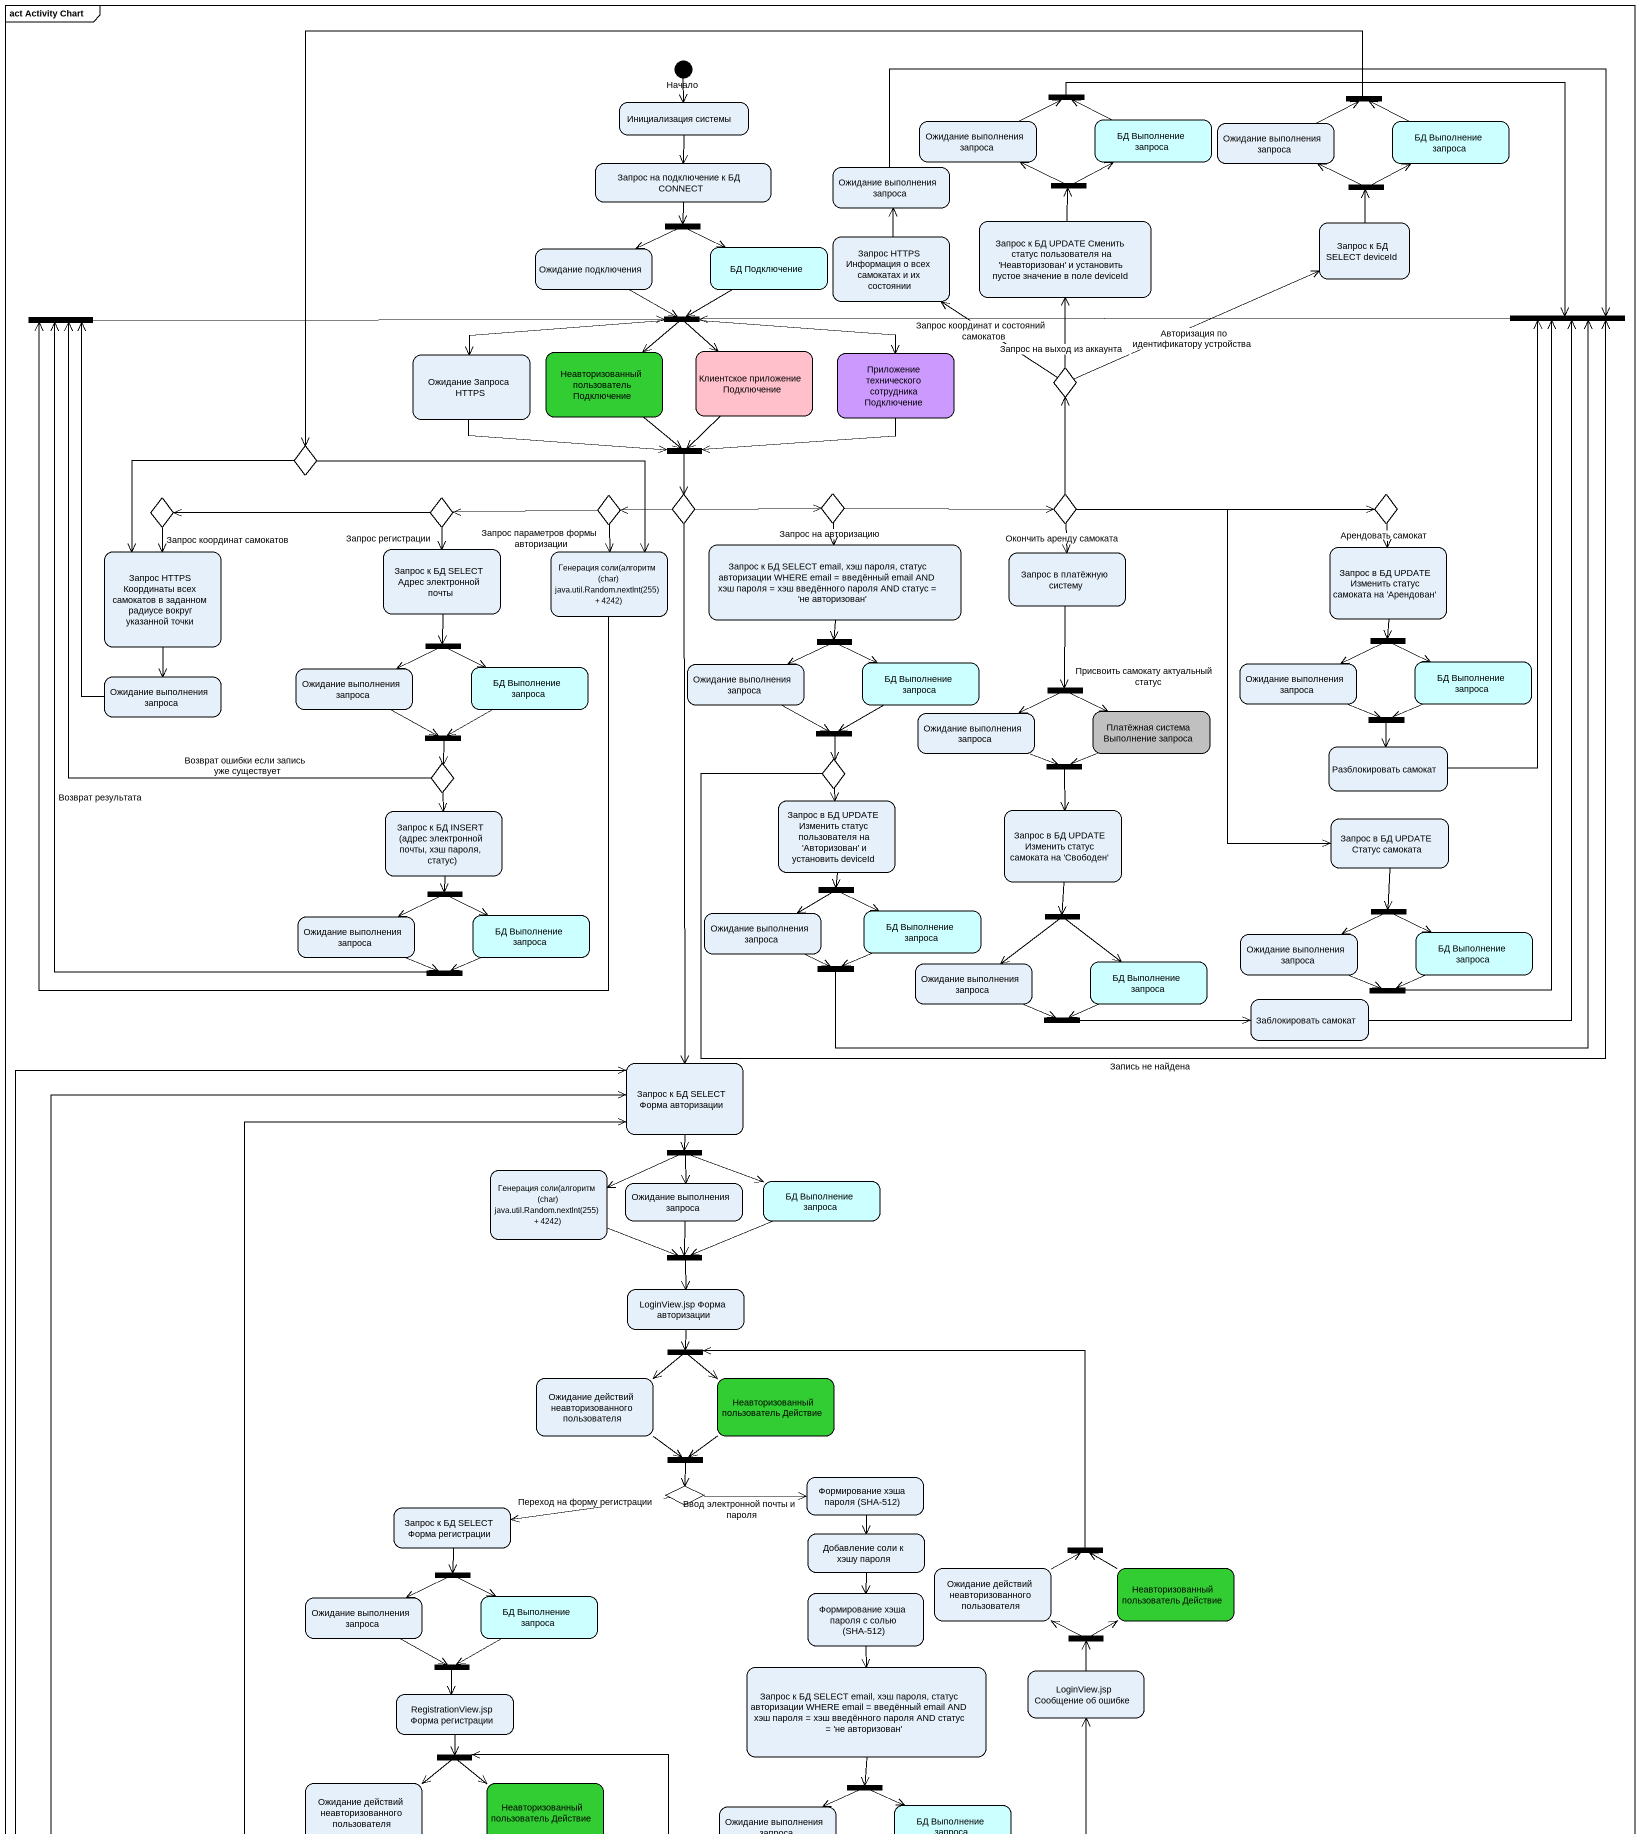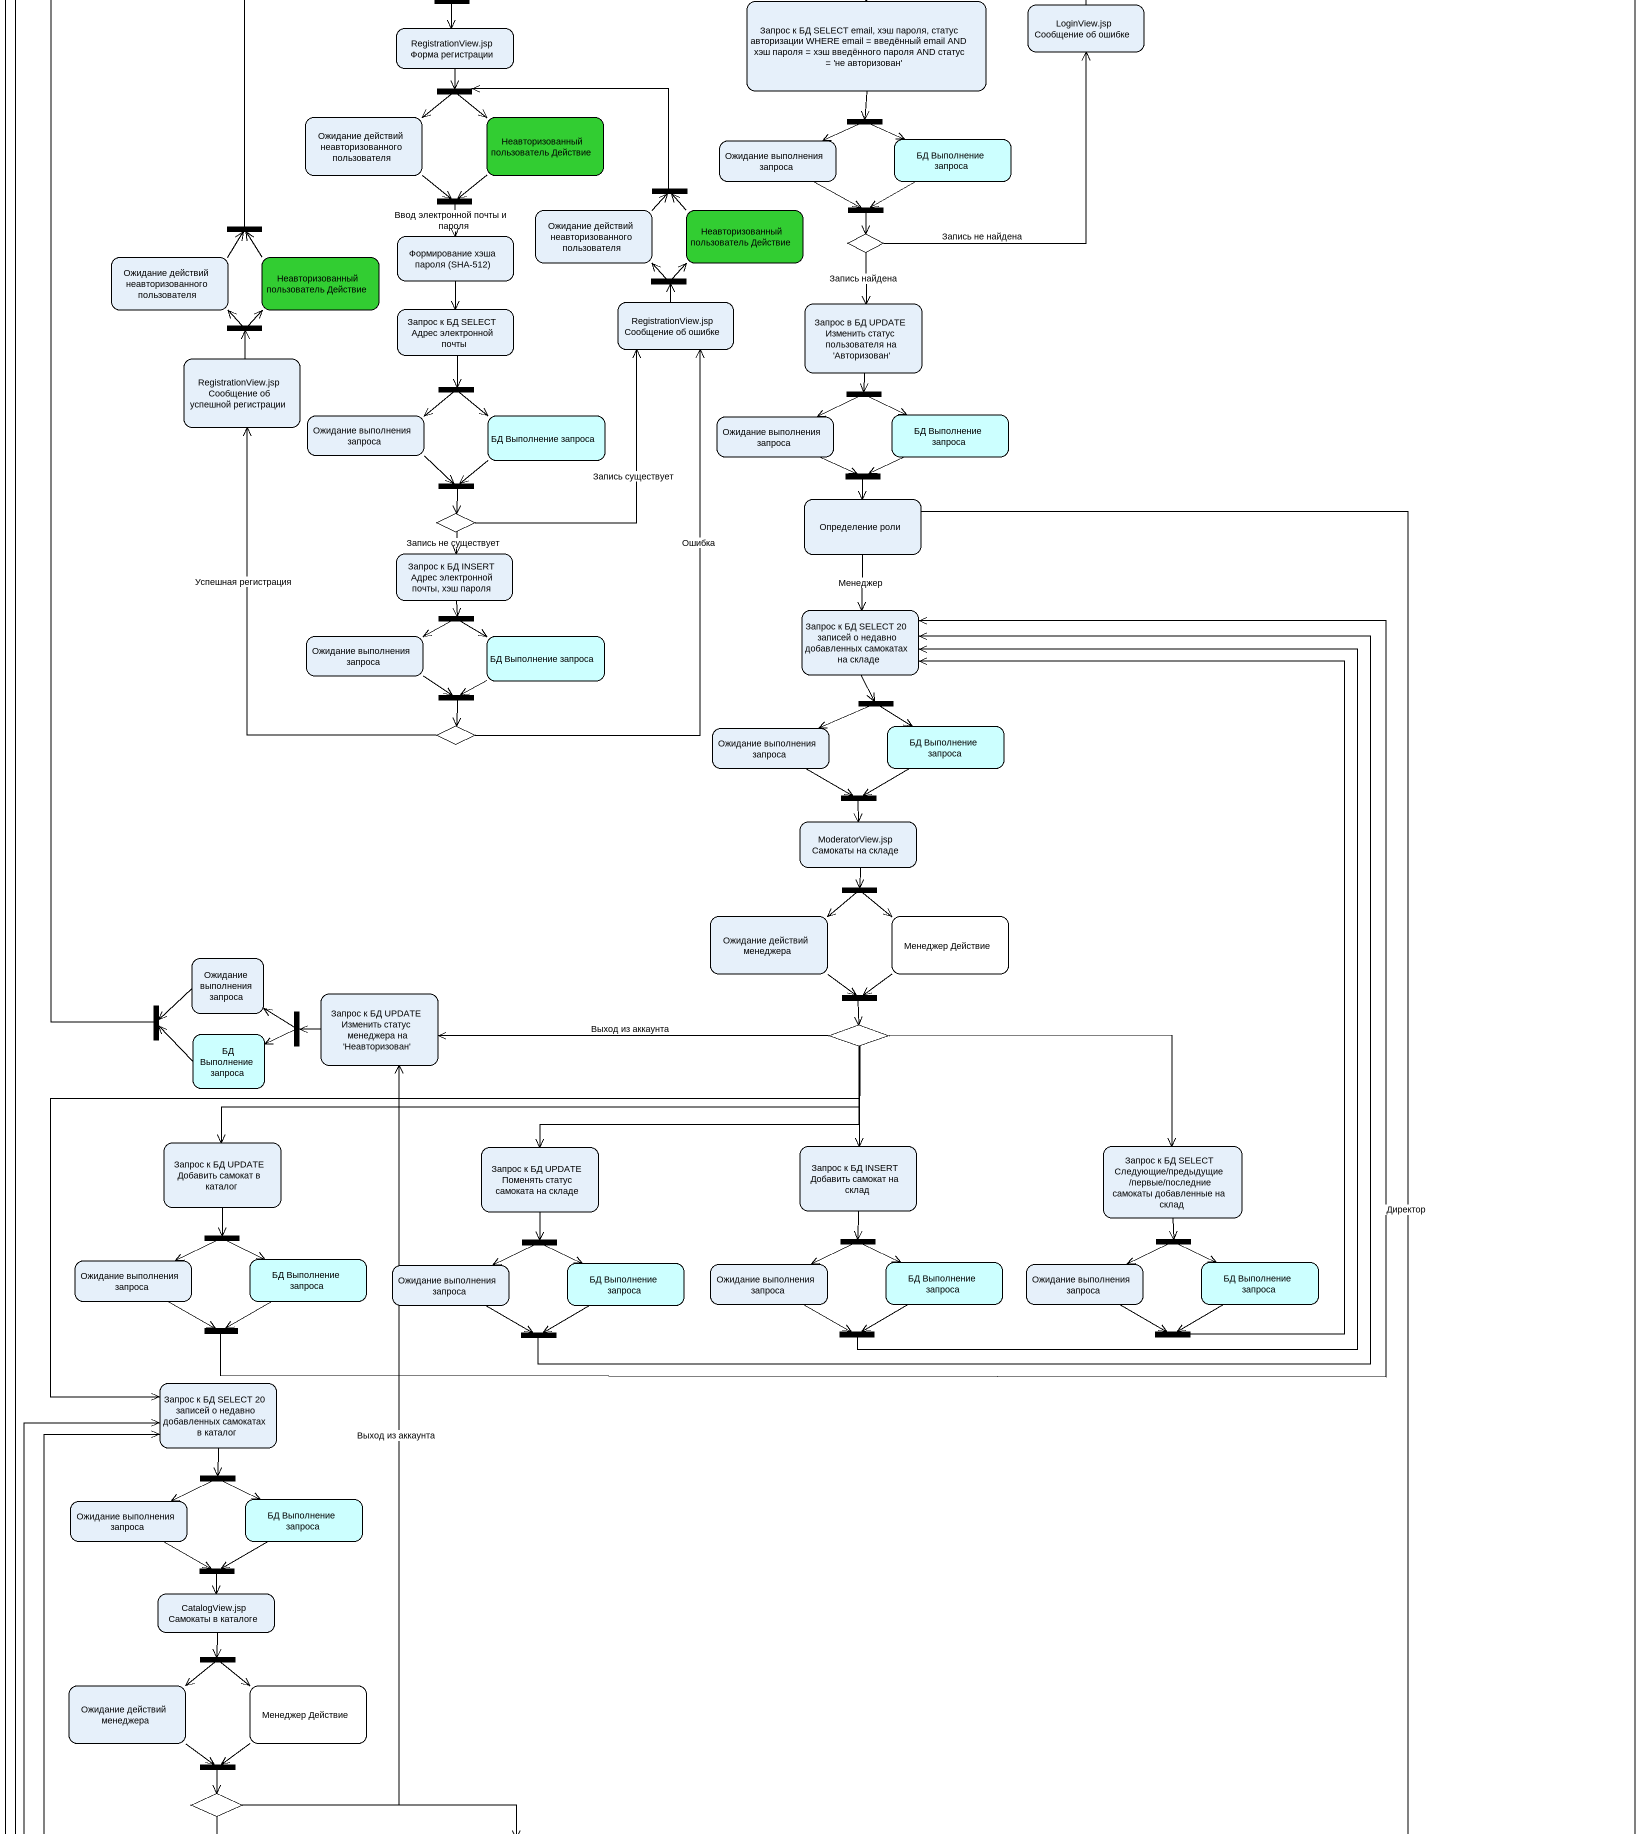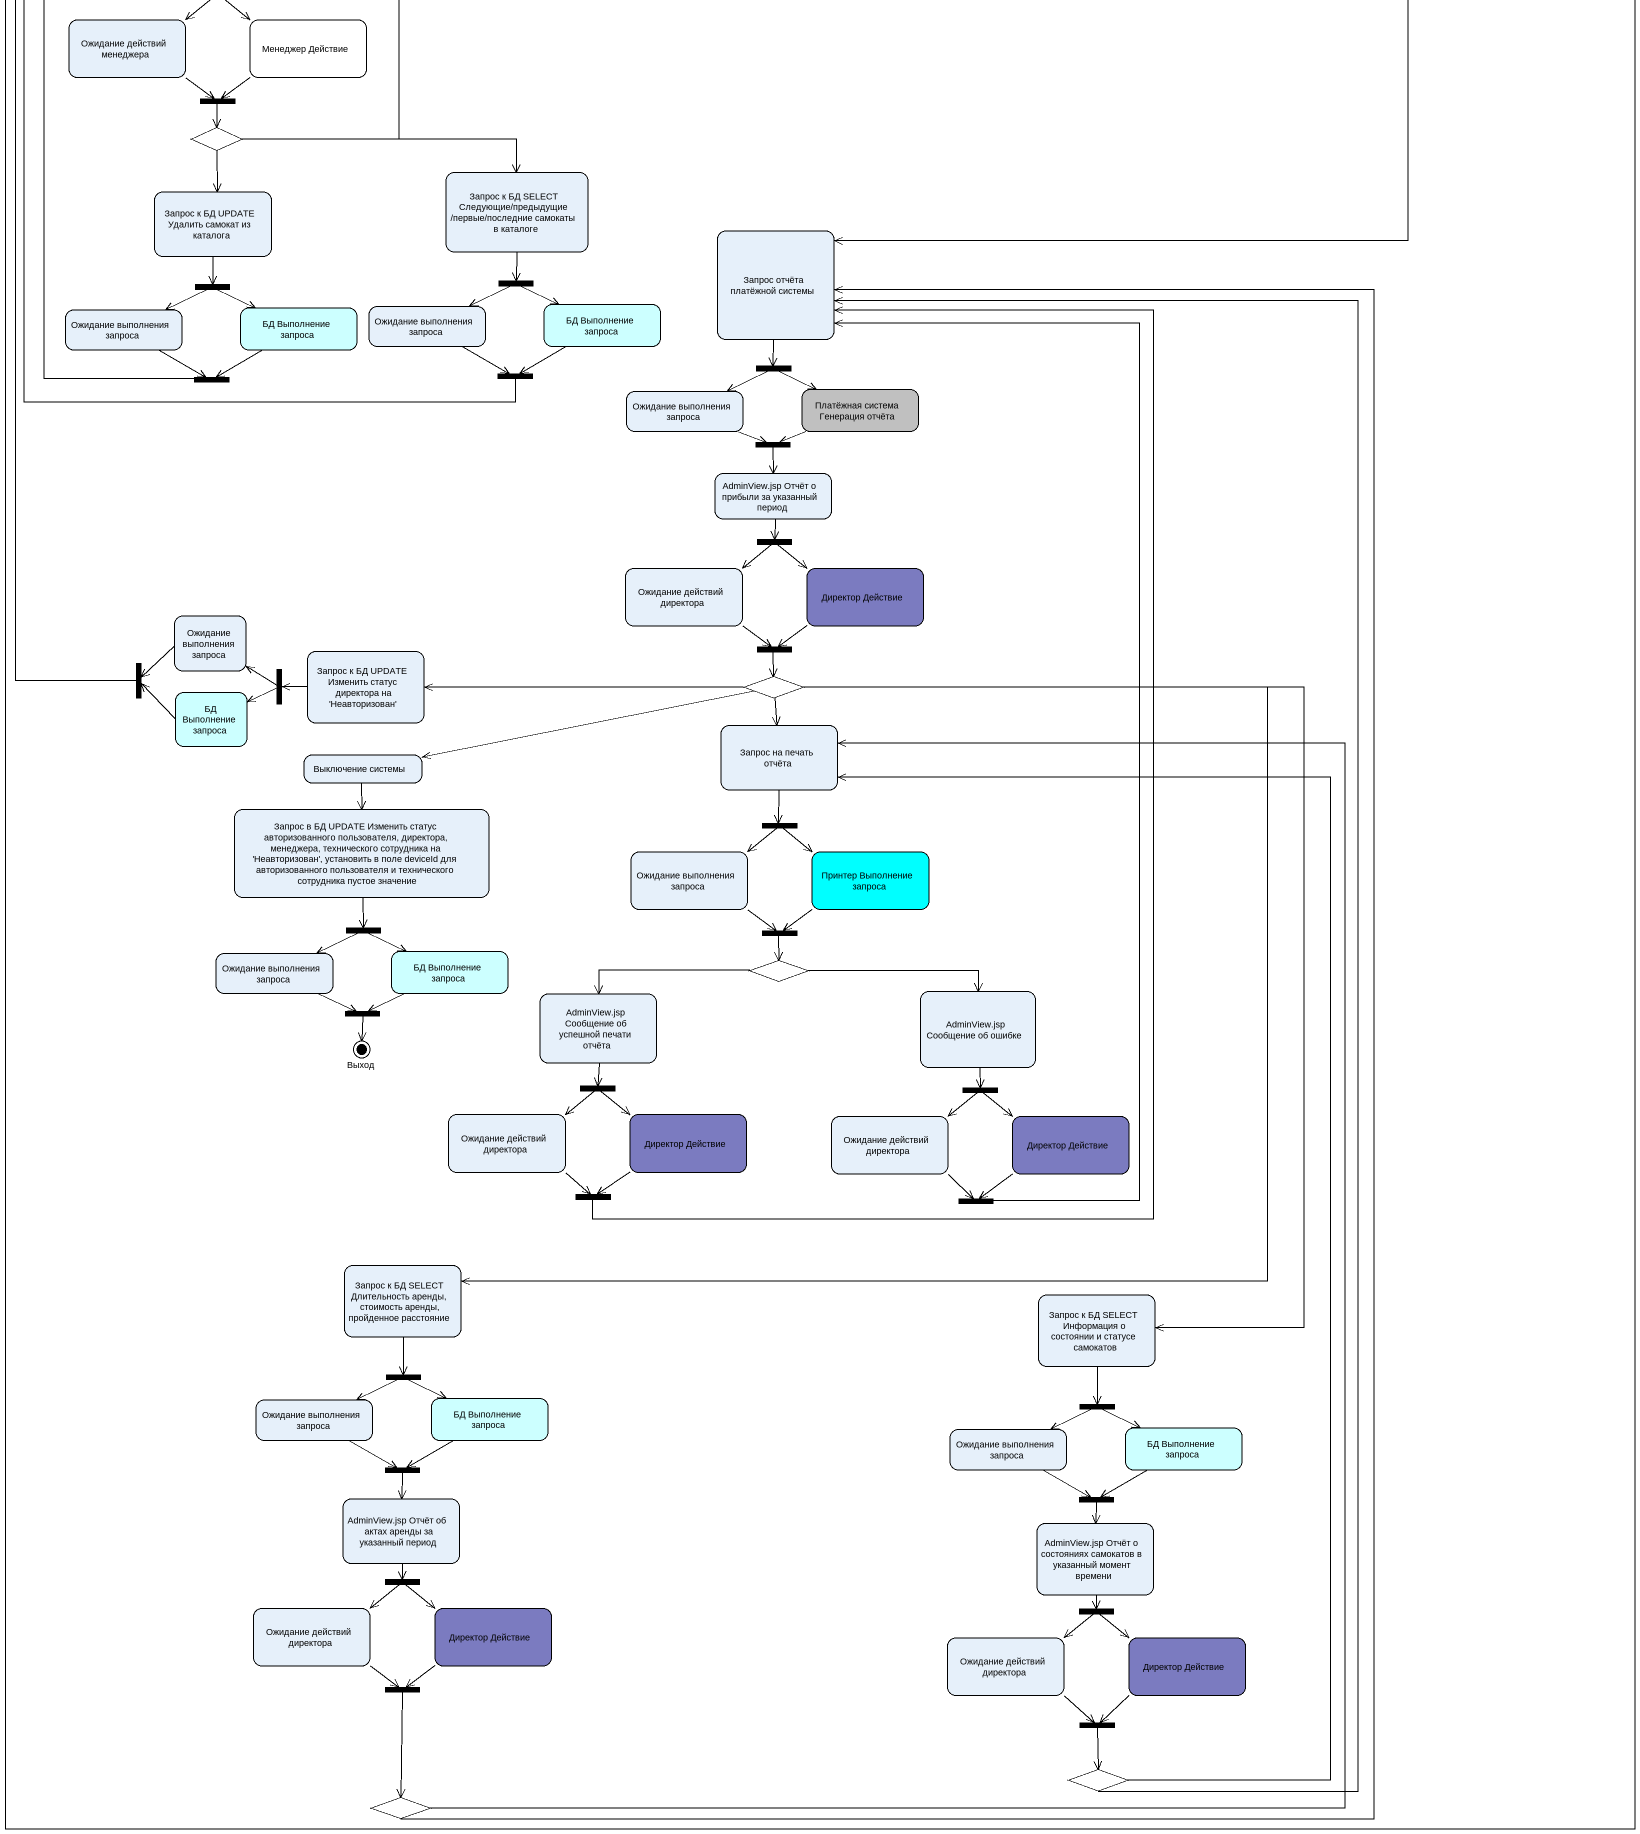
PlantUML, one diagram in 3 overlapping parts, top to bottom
@startuml
mainframe act Activity Chart
hide empty description
state Начало <<start>>
state "Инициализация системы" as Инициализация_системы
state fork1 <<join>>
state fork2 <<join>>
state "Ожидание выполнения запроса" as Ожидание_выполнения_запроса
state "БД Выполнение запроса" as БД_Выполнение_запроса #CCFFFF
state "Ожидание выполнения запроса" as Ожидание_выполнения_запроса_2
state "БД Выполнение запроса" as БД_Выполнение_запроса_2 #CCFFFF
state "Запрос на подключение к БД CONNECT" as Запрос_на_подключение_к_БД
state "Ожидание выполнения запроса" as Ожидание_выполнения_запроса_3
state fork3 <<fork>>
state fork4 <<fork>>
state fork5 <<fork>>
state "Запрос к БД UPDATE Сменить статус пользователя на 'Неавторизован' и установить пустое значение в поле deviceId" as Запрос_к_БД_UPDATE_Сменить
state "Запрос к БД SELECT deviceId" as Запрос_к_БД_SELECT_deviceId
state "Ожидание подключения" as Ожидание_подключения
state "БД Подключение" as БД_Подключение #CCFFFF
state "Запрос HTTPS Информация о всех самокатах и их состоянии" as Запрос_HTTPS_Информация_о
state fork6 <<join>>
state fork7 <<fork>>
state fork8 <<join>>
state "Ожидание Запроса HTTPS" as Ожидание_Запроса_HTTPS
state "Неавторизованный пользователь Подключение" as Неавторизованный #32CD32
state "Клиентское приложение Подключение" as Клиентское_приложение #FFC0CB
state "Приложение технического сотрудника Подключение" as Приложение_технического #CC99FF
state choice1 <<choice>>
state choice2 <<choice>>
state fork9 <<join>>
state choice3 <<choice>>
state choice4 <<choice>>
state choice5 <<choice>>
state choice6 <<choice>>
state choice7 <<choice>>
state choice8 <<choice>>
state choice9 <<choice>>
state "Запрос HTTPS Координаты всех самокатов в заданном радиусе вокруг указанной точки" as Запрос_HTTPS_Координаты
state "Запрос к БД SELECT Адрес электронной почты" as Запрос_к_БД_SELECT_Адрес
state "Генерация соли(алгоритм (char) java.util.Random.nextInt(255) + 4242)" as Генерация_соли_алгоритм
state "Запрос к БД SELECT email, хэш пароля, статус авторизации WHERE email = введённый email AND хэш пароля = хэш введённого пароля AND статус = 'не авторизован'" as Запрос_к_БД_SELECT_email
state "Запрос в платёжную систему" as Запрос_в_платёжную_систему
state "Запрос в БД UPDATE Изменить статус самоката на 'Арендован'" as Запрос_в_БД_UPDATE_Изменить
state fork10 <<fork>>
state fork11 <<fork>>
state fork12 <<fork>>
state "Ожидание выполнения запроса" as Ожидание_выполнения_запроса_4
state "Ожидание выполнения запроса" as Ожидание_выполнения_запроса_5
state "БД Выполнение запроса" as БД_Выполнение_запроса_3 #CCFFFF
state "Ожидание выполнения запроса" as Ожидание_выполнения_запроса_6
state "БД Выполнение запроса" as БД_Выполнение_запроса_4 #CCFFFF
state fork13 <<fork>>
state "Ожидание выполнения запроса" as Ожидание_выполнения_запроса_7
state "БД Выполнение запроса" as БД_Выполнение_запроса_5 #CCFFFF
state fork14 <<join>>
state "Ожидание выполнения запроса" as Ожидание_выполнения_запроса_8
state "Платёжная система Выполнение запроса" as Платёжная_система #C0C0C0
state fork15 <<join>>
state fork16 <<join>>
state choice10 <<choice>>
state choice11 <<choice>>
state fork17 <<join>>
state "Разблокировать самокат" as Разблокировать_самокат
state "Запрос к БД INSERT (адрес электронной почты, хэш пароля, статус)" as Запрос_к_БД_INSERT_адрес
state "Запрос в БД UPDATE Изменить статус пользователя на 'Авторизован' и установить deviceId" as Запрос_в_БД_UPDATE_Изменить_2
state "Запрос в БД UPDATE Изменить статус самоката на 'Свободен'" as Запрос_в_БД_UPDATE_Изменить_3
state "Запрос в БД UPDATE Статус самоката" as Запрос_в_БД_UPDATE_Статус
state fork18 <<fork>>
state "Ожидание выполнения запроса" as Ожидание_выполнения_запроса_9
state fork19 <<fork>>
state "БД Выполнение запроса" as БД_Выполнение_запроса_6 #CCFFFF
state "Ожидание выполнения запроса" as Ожидание_выполнения_запроса_10
state "БД Выполнение запроса" as БД_Выполнение_запроса_7 #CCFFFF
state fork20 <<fork>>
state fork21 <<fork>>
state fork22 <<join>>
state "Ожидание выполнения запроса" as Ожидание_выполнения_запроса_11
state "БД Выполнение запроса" as БД_Выполнение_запроса_8 #CCFFFF
state "Ожидание выполнения запроса" as Ожидание_выполнения_запроса_12
state "БД Выполнение запроса" as БД_Выполнение_запроса_9 #CCFFFF
state fork23 <<join>>
state "Заблокировать самокат" as Заблокировать_самокат
state fork24 <<join>>
state fork25 <<join>>
state "Запрос к БД SELECT Форма авторизации" as Запрос_к_БД_SELECT_Форма
state fork26 <<fork>>
state "Генерация соли(алгоритм (char) java.util.Random.nextInt(255) + 4242)" as Генерация_соли_алгоритм_2
state "Ожидание выполнения запроса" as Ожидание_выполнения_запроса_13
state "БД Выполнение запроса" as БД_Выполнение_запроса_10 #CCFFFF
state fork27 <<join>>
state "LoginView.jsp Форма авторизации" as LoginView_jsp_Форма
state fork28 <<fork>>
state "Ожидание действий неавторизованного пользователя" as Ожидание_действий
state "Неавторизованный пользователь Действие" as Неавторизованный_2 #32CD32
state fork29 <<join>>
state "Запрос к БД SELECT Форма регистрации" as Запрос_к_БД_SELECT_Форма_2
state choice12 <<choice>>
state "Формирование хэша пароля (SHA-512)" as Формирование_хэша_пароля
state "Добавление соли к хэшу пароля" as Добавление_соли_к_хэшу
state fork30 <<join>>
state fork31 <<fork>>
state "Ожидание действий неавторизованного пользователя" as Ожидание_действий_2
state "Неавторизованный пользователь Действие" as Неавторизованный_3 #32CD32
state "Ожидание выполнения запроса" as Ожидание_выполнения_запроса_14
state "БД Выполнение запроса" as БД_Выполнение_запроса_11 #CCFFFF
state "Формирование хэша пароля с солью (SHA-512)" as Формирование_хэша_пароля_с
state fork32 <<join>>
state "Запрос к БД SELECT email, хэш пароля, статус авторизации WHERE email = введённый email AND хэш пароля = хэш введённого пароля AND статус = 'не авторизован'" as Запрос_к_БД_SELECT_email_2
state "LoginView.jsp Сообщение об ошибке" as LoginView_jsp_Сообщение_об
state fork33 <<fork>>
state "RegistrationView.jsp Форма регистрации" as RegistrationView_jsp_Форма
state "Ожидание действий неавторизованного пользователя" as Ожидание_действий_3
state fork34 <<fork>>
state "Неавторизованный пользователь Действие" as Неавторизованный_4 #32CD32
state fork35 <<fork>>
state "Ожидание выполнения запроса" as Ожидание_выполнения_запроса_15
state "БД Выполнение запроса" as БД_Выполнение_запроса_12 #CCFFFF
state fork36 <<join>>
state fork37 <<join>>
state fork38 <<join>>
state "Формирование хэша пароля (SHA-512)" as Формирование_хэша_пароля_2
state "Ожидание действий неавторизованного пользователя" as Ожидание_действий_4
state "Неавторизованный пользователь Действие" as Неавторизованный_5 #32CD32
state choice13 <<choice>>
state fork39 <<join>>
state "Ожидание действий неавторизованного пользователя" as Ожидание_действий_5
state "Неавторизованный пользователь Действие" as Неавторизованный_6 #32CD32
state "Запрос к БД SELECT Адрес электронной почты" as Запрос_к_БД_SELECT_Адрес_2
state "RegistrationView.jsp Сообщение об ошибке" as RegistrationView_jsp
state fork40 <<fork>>
state "Запрос в БД UPDATE Изменить статус пользователя на 'Авторизован'" as Запрос_в_БД_UPDATE_Изменить_4
state fork41 <<fork>>
state "RegistrationView.jsp Сообщение об успешной регистрации" as RegistrationView_jsp_2
state fork42 <<fork>>
state fork43 <<fork>>
state "Ожидание выполнения запроса" as Ожидание_выполнения_запроса_16
state "БД Выполнение запроса" as БД_Выполнение_запроса_13 #CCFFFF
state "Ожидание выполнения запроса" as Ожидание_выполнения_запроса_17
state "БД Выполнение запроса" as БД_Выполнение_запроса_14 #CCFFFF
state fork44 <<join>>
state "Определение роли" as Определение_роли
state fork45 <<join>>
state choice14 <<choice>>
state "Запрос к БД INSERT Адрес электронной почты, хэш пароля" as Запрос_к_БД_INSERT_Адрес
state fork46 <<fork>>
state "Запрос к БД SELECT 20 записей о недавно добавленных самокатах на складе" as Запрос_к_БД_SELECT_20
state "Ожидание выполнения запроса" as Ожидание_выполнения_запроса_18
state "БД Выполнение запроса" as БД_Выполнение_запроса_15 #CCFFFF
state fork47 <<join>>
state fork48 <<fork>>
state choice15 <<choice>>
state "Ожидание выполнения запроса" as Ожидание_выполнения_запроса_19
state "БД Выполнение запроса" as БД_Выполнение_запроса_16 #CCFFFF
state "ModeratorView.jsp Самокаты на складе" as ModeratorView_jsp_Самокаты
state fork49 <<join>>
state fork50 <<fork>>
state "Ожидание действий менеджера" as Ожидание_действий_менеджера
state "Менеджер Действие" as Менеджер_Действие #FFFFFF
state "Ожидание выполнения запроса" as Ожидание_выполнения_запроса_20
state fork51 <<join>>
state fork52 <<fork>>
state "Запрос к БД UPDATE Изменить статус менеджера на 'Неавторизован'" as Запрос_к_БД_UPDATE_Изменить
state fork53 <<join>>
state "БД Выполнение запроса" as БД_Выполнение_запроса_17 #CCFFFF
state choice16 <<choice>>
state "Запрос к БД UPDATE Добавить самокат в каталог" as Запрос_к_БД_UPDATE_Добавить
state "Запрос к БД UPDATE Поменять статус самоката на складе" as Запрос_к_БД_UPDATE_Поменять
state "Запрос к БД INSERT Добавить самокат на склад" as Запрос_к_БД_INSERT_Добавить
state "Запрос к БД SELECT Следующие/предыдущие /первые/последние самокаты добавленные на склад" as Запрос_к_БД_SELECT
state fork54 <<fork>>
state fork55 <<fork>>
state fork56 <<fork>>
state fork57 <<fork>>
state "Ожидание выполнения запроса" as Ожидание_выполнения_запроса_21
state "БД Выполнение запроса" as БД_Выполнение_запроса_18 #CCFFFF
state "Ожидание выполнения запроса" as Ожидание_выполнения_запроса_22
state "БД Выполнение запроса" as БД_Выполнение_запроса_19 #CCFFFF
state "Ожидание выполнения запроса" as Ожидание_выполнения_запроса_23
state "БД Выполнение запроса" as БД_Выполнение_запроса_20 #CCFFFF
state "Ожидание выполнения запроса" as Ожидание_выполнения_запроса_24
state "БД Выполнение запроса" as БД_Выполнение_запроса_21 #CCFFFF
state fork58 <<join>>
state fork59 <<join>>
state fork60 <<join>>
state fork61 <<join>>
state "Запрос к БД SELECT 20 записей о недавно добавленных самокатах в каталог" as Запрос_к_БД_SELECT_20_2
state fork62 <<fork>>
state "Ожидание выполнения запроса" as Ожидание_выполнения_запроса_25
state "БД Выполнение запроса" as БД_Выполнение_запроса_22 #CCFFFF
state "CatalogView.jsp Самокаты в каталоге" as CatalogView_jsp_Самокаты_в
state fork63 <<join>>
state fork64 <<fork>>
state "Ожидание действий менеджера" as Ожидание_действий_менеджера_2
state "Менеджер Действие" as Менеджер_Действие_2 #FFFFFF
state choice17 <<choice>>
state fork65 <<join>>
state "Запрос к БД SELECT Следующие/предыдущие /первые/последние самокаты в каталоге" as Запрос_к_БД_SELECT_2
state "Запрос к БД UPDATE Удалить самокат из каталога" as Запрос_к_БД_UPDATE_Удалить
state "Запрос отчёта платёжной системы" as Запрос_отчёта_платёжной
state fork66 <<fork>>
state fork67 <<fork>>
state "Ожидание выполнения запроса" as Ожидание_выполнения_запроса_26
state "БД Выполнение запроса" as БД_Выполнение_запроса_23 #CCFFFF
state "Ожидание выполнения запроса" as Ожидание_выполнения_запроса_27
state "БД Выполнение запроса" as БД_Выполнение_запроса_24 #CCFFFF
state fork68 <<fork>>
state fork69 <<join>>
state fork70 <<join>>
state "Ожидание выполнения запроса" as Ожидание_выполнения_запроса_28
state "Платёжная система Генерация отчёта" as Платёжная_система_Генерация #C0C0C0
state fork71 <<join>>
state "AdminView.jsp Отчёт о прибыли за указанный период" as AdminView_jsp_Отчёт_о
state fork72 <<fork>>
state "Ожидание действий директора" as Ожидание_действий_директора
state "Директор Действие" as Директор_Действие #7B7BC0
state "Ожидание выполнения запроса" as Ожидание_выполнения_запроса_29
state fork73 <<join>>
state fork74 <<fork>>
state "Запрос к БД UPDATE Изменить статус директора на 'Неавторизован'" as Запрос_к_БД_UPDATE_Изменить_2
state choice18 <<choice>>
state fork75 <<join>>
state "БД Выполнение запроса" as БД_Выполнение_запроса_25 #CCFFFF
state "Выключение системы" as Выключение_системы
state "Запрос на печать отчёта" as Запрос_на_печать_отчёта
state "Запрос в БД UPDATE Изменить статус авторизованного пользователя, директора, менеджера, технического сотрудника на 'Неавторизован', установить в поле deviceId для авторизованного пользователя и технического сотрудника пустое значение" as Запрос_в_БД_UPDATE_Изменить_5
state fork76 <<fork>>
state "Ожидание выполнения запроса" as Ожидание_выполнения_запроса_30
state "Принтер Выполнение запроса" as Принтер_Выполнение_запроса #00FFFF
state "Ожидание выполнения запроса" as Ожидание_выполнения_запроса_31
state fork77 <<fork>>
state "БД Выполнение запроса" as БД_Выполнение_запроса_26 #CCFFFF
state fork78 <<join>>
state choice19 <<choice>>
state "AdminView.jsp Сообщение об ошибке" as AdminView_jsp_Сообщение_об
state fork79 <<join>>
state "AdminView.jsp Сообщение об успешной печати отчёта" as AdminView_jsp_Сообщение_об_2
state Выход <<end>>
state fork80 <<fork>>
state fork81 <<fork>>
state "Ожидание действий директора" as Ожидание_действий_директора_2
state "Директор Действие" as Директор_Действие_2 #7B7BC0
state "Ожидание действий директора" as Ожидание_действий_директора_3
state "Директор Действие" as Директор_Действие_3 #7B7BC0
state fork82 <<join>>
state fork83 <<join>>
state "Запрос к БД SELECT Длительность аренды, стоимость аренды, пройденное расстояние" as Запрос_к_БД_SELECT_3
state "Запрос к БД SELECT Информация о состоянии и статусе самокатов" as Запрос_к_БД_SELECT_4
state fork84 <<fork>>
state "Ожидание выполнения запроса" as Ожидание_выполнения_запроса_32
state "БД Выполнение запроса" as БД_Выполнение_запроса_27 #CCFFFF
state fork85 <<fork>>
state "Ожидание выполнения запроса" as Ожидание_выполнения_запроса_33
state "БД Выполнение запроса" as БД_Выполнение_запроса_28 #CCFFFF
state "AdminView.jsp Отчёт об актах аренды за указанный период" as AdminView_jsp_Отчёт_об
state fork86 <<join>>
state fork87 <<join>>
state "AdminView.jsp Отчёт о состояниях самокатов в указанный момент времени" as AdminView_jsp_Отчёт_о_2
state "Ожидание действий директора" as Ожидание_действий_директора_4
state fork88 <<fork>>
state "Директор Действие" as Директор_Действие_4 #7B7BC0
state fork89 <<fork>>
state "Ожидание действий директора" as Ожидание_действий_директора_5
state "Директор Действие" as Директор_Действие_5 #7B7BC0
state fork90 <<join>>
state fork91 <<join>>
state choice20 <<choice>>
state choice21 <<choice>>
Начало --> Инициализация_системы
Инициализация_системы --> Запрос_на_подключение_к_БД
fork1 -right-> fork8
fork2 -left-> choice2
Ожидание_выполнения_запроса -right-> fork1
БД_Выполнение_запроса -left-> fork1
Ожидание_выполнения_запроса_2 -right-> fork2
БД_Выполнение_запроса_2 -left-> fork2
Запрос_на_подключение_к_БД --> fork5
Ожидание_выполнения_запроса_3 -right-> fork8
fork3 -left-> Ожидание_выполнения_запроса
fork3 -right-> БД_Выполнение_запроса
fork4 -left-> Ожидание_выполнения_запроса_2
fork4 -right-> БД_Выполнение_запроса_2
fork5 -left-> Ожидание_подключения
fork5 -right-> БД_Подключение
Запрос_к_БД_UPDATE_Сменить -up-> fork3
Запрос_к_БД_SELECT_deviceId -up-> fork4
Ожидание_подключения -right-> fork7
БД_Подключение -left-> fork7
Запрос_HTTPS_Информация_о -up-> Ожидание_выполнения_запроса_3
fork6 -right-> fork7
fork7 -left-> Ожидание_Запроса_HTTPS
fork7 --> Неавторизованный
fork7 --> Клиентское_приложение
fork7 -right-> Приложение_технического
fork8 -left-> fork7
Ожидание_Запроса_HTTPS -right-> fork9
Неавторизованный --> fork9
Клиентское_приложение --> fork9
Приложение_технического -left-> fork9
choice1 -up-> Запрос_к_БД_UPDATE_Сменить : Запрос на выход из аккаунта
choice1 -right-> Запрос_к_БД_SELECT_deviceId : Авторизация по идентификатору устройства
choice1 -up-> Запрос_HTTPS_Информация_о : Запрос координат и состояний самокатов
choice2 --> Запрос_HTTPS_Координаты
choice2 -right-> Генерация_соли_алгоритм
fork9 --> choice6
choice3 --> Запрос_HTTPS_Координаты : Запрос координат самокатов
choice4 -left-> choice3
choice4 --> Запрос_к_БД_SELECT_Адрес : Запрос регистрации
choice5 -left-> choice4
choice5 --> Генерация_соли_алгоритм : Запрос параметров формы авторизации
choice6 -left-> choice5
choice6 -right-> choice7
choice6 --> Запрос_к_БД_SELECT_Форма
choice7 -right-> choice8
choice7 --> Запрос_к_БД_SELECT_email : Запрос на авторизацию
choice8 -up-> choice1
choice8 -right-> choice9
choice8 --> Запрос_в_платёжную_систему : Окончить аренду самоката
choice8 --> Запрос_в_БД_UPDATE_Статус : Присвоить самокату актуальный статус
choice9 --> Запрос_в_БД_UPDATE_Изменить : Арендовать самокат
Запрос_HTTPS_Координаты --> Ожидание_выполнения_запроса_4
Запрос_к_БД_SELECT_Адрес --> fork10
Генерация_соли_алгоритм -left-> fork6
Запрос_к_БД_SELECT_email --> fork11
Запрос_в_платёжную_систему --> fork13
Запрос_в_БД_UPDATE_Изменить --> fork12
fork10 -left-> Ожидание_выполнения_запроса_5
fork10 -right-> БД_Выполнение_запроса_3
fork11 -left-> Ожидание_выполнения_запроса_6
fork11 -right-> БД_Выполнение_запроса_4
fork12 -left-> Ожидание_выполнения_запроса_7
fork12 -right-> БД_Выполнение_запроса_5
Ожидание_выполнения_запроса_4 -up-> fork6
Ожидание_выполнения_запроса_5 -right-> fork16
БД_Выполнение_запроса_3 -left-> fork16
Ожидание_выполнения_запроса_6 -right-> fork14
БД_Выполнение_запроса_4 -left-> fork14
fork13 -left-> Ожидание_выполнения_запроса_8
fork13 -right-> Платёжная_система
Ожидание_выполнения_запроса_7 -right-> fork15
БД_Выполнение_запроса_5 -left-> fork15
fork14 --> choice11
Ожидание_выполнения_запроса_8 -right-> fork17
Платёжная_система -left-> fork17
fork15 --> Разблокировать_самокат
fork16 --> choice10
choice10 -up-> fork6 : Возврат ошибки если запись уже существует
choice10 --> Запрос_к_БД_INSERT_адрес
choice11 -up-> fork8 : Запись не найдена
choice11 --> Запрос_в_БД_UPDATE_Изменить_2
fork17 --> Запрос_в_БД_UPDATE_Изменить_3
Разблокировать_самокат -up-> fork8
Запрос_к_БД_INSERT_адрес --> fork19
Запрос_в_БД_UPDATE_Изменить_2 --> fork18
Запрос_в_БД_UPDATE_Изменить_3 --> fork20
Запрос_в_БД_UPDATE_Статус --> fork21
fork18 -left-> Ожидание_выполнения_запроса_10
fork18 -right-> БД_Выполнение_запроса_7
Ожидание_выполнения_запроса_9 -right-> fork23
fork19 -left-> Ожидание_выполнения_запроса_9
fork19 -right-> БД_Выполнение_запроса_6
БД_Выполнение_запроса_6 -left-> fork23
Ожидание_выполнения_запроса_10 -right-> fork22
БД_Выполнение_запроса_7 -left-> fork22
fork20 --> Ожидание_выполнения_запроса_11
fork20 --> БД_Выполнение_запроса_8
fork21 -left-> Ожидание_выполнения_запроса_12
fork21 -right-> БД_Выполнение_запроса_9
fork22 -up-> fork8
Ожидание_выполнения_запроса_11 -right-> fork25
БД_Выполнение_запроса_8 -left-> fork25
Ожидание_выполнения_запроса_12 -right-> fork24
БД_Выполнение_запроса_9 -left-> fork24
fork23 -up-> fork6 : Возврат результата
Заблокировать_самокат -up-> fork8
fork24 -up-> fork8
fork25 -right-> Заблокировать_самокат
Запрос_к_БД_SELECT_Форма --> fork26
fork26 -left-> Генерация_соли_алгоритм_2
fork26 --> Ожидание_выполнения_запроса_13
fork26 -right-> БД_Выполнение_запроса_10
Генерация_соли_алгоритм_2 -right-> fork27
Ожидание_выполнения_запроса_13 --> fork27
БД_Выполнение_запроса_10 -left-> fork27
fork27 --> LoginView_jsp_Форма
LoginView_jsp_Форма --> fork28
fork28 --> Ожидание_действий
fork28 --> Неавторизованный_2
Ожидание_действий -right-> fork29
Неавторизованный_2 -left-> fork29
fork29 --> choice12
Запрос_к_БД_SELECT_Форма_2 --> fork31
choice12 -left-> Запрос_к_БД_SELECT_Форма_2 : Переход на форму регистрации
choice12 -right-> Формирование_хэша_пароля : Ввод электронной почты и пароля
Формирование_хэша_пароля --> Добавление_соли_к_хэшу
Добавление_соли_к_хэшу --> Формирование_хэша_пароля_с
fork30 -left-> fork28
fork31 -left-> Ожидание_выполнения_запроса_14
fork31 -right-> БД_Выполнение_запроса_11
Ожидание_действий_2 -right-> fork30
Неавторизованный_3 -left-> fork30
Ожидание_выполнения_запроса_14 -right-> fork32
БД_Выполнение_запроса_11 -left-> fork32
Формирование_хэша_пароля_с --> Запрос_к_БД_SELECT_email_2
fork32 --> RegistrationView_jsp_Форма
Запрос_к_БД_SELECT_email_2 --> fork35
LoginView_jsp_Сообщение_об -up-> fork33
fork33 -left-> Ожидание_действий_2
fork33 -right-> Неавторизованный_3
RegistrationView_jsp_Форма --> fork34
Ожидание_действий_3 --> fork36
fork34 --> Ожидание_действий_3
fork34 --> Неавторизованный_4
Неавторизованный_4 --> fork36
fork35 -left-> Ожидание_выполнения_запроса_15
fork35 -right-> БД_Выполнение_запроса_12
Ожидание_выполнения_запроса_15 -right-> fork39
БД_Выполнение_запроса_12 -left-> fork39
fork36 --> Формирование_хэша_пароля_2 : Ввод электронной почты и пароля
fork37 -left-> fork34
fork38 -up-> Запрос_к_БД_SELECT_Форма
Формирование_хэша_пароля_2 --> Запрос_к_БД_SELECT_Адрес_2
Ожидание_действий_4 -up-> fork37
Неавторизованный_5 -up-> fork37
choice13 -up-> LoginView_jsp_Сообщение_об : Запись не найдена
choice13 --> Запрос_в_БД_UPDATE_Изменить_4 : Запись найдена
fork39 --> choice13
Ожидание_действий_5 -up-> fork38
Неавторизованный_6 -up-> fork38
Запрос_к_БД_SELECT_Адрес_2 --> fork42
RegistrationView_jsp -up-> fork40
fork40 -left-> Ожидание_действий_4
fork40 -right-> Неавторизованный_5
Запрос_в_БД_UPDATE_Изменить_4 --> fork43
fork41 -left-> Ожидание_действий_5
fork41 -right-> Неавторизованный_6
RegistrationView_jsp_2 -up-> fork41
fork42 -left-> Ожидание_выполнения_запроса_16
fork42 -right-> БД_Выполнение_запроса_13
fork43 -left-> Ожидание_выполнения_запроса_17
fork43 -right-> БД_Выполнение_запроса_14
Ожидание_выполнения_запроса_16 -right-> fork44
БД_Выполнение_запроса_13 -left-> fork44
Ожидание_выполнения_запроса_17 -right-> fork45
БД_Выполнение_запроса_14 -left-> fork45
fork44 --> choice14
Определение_роли --> Запрос_к_БД_SELECT_20 : Менеджер
Определение_роли --> Запрос_отчёта_платёжной : Директор
fork45 --> Определение_роли
choice14 -up-> RegistrationView_jsp : Запись существует
choice14 --> Запрос_к_БД_INSERT_Адрес : Запись не существует
Запрос_к_БД_INSERT_Адрес --> fork46
fork46 -left-> Ожидание_выполнения_запроса_18
fork46 -right-> БД_Выполнение_запроса_15
Запрос_к_БД_SELECT_20 --> fork48
Ожидание_выполнения_запроса_18 -right-> fork47
БД_Выполнение_запроса_15 -left-> fork47
fork47 --> choice15
fork48 -left-> Ожидание_выполнения_запроса_19
fork48 --> БД_Выполнение_запроса_16
choice15 -up-> RegistrationView_jsp : Ошибка
choice15 -up-> RegistrationView_jsp_2 : Успешная регистрация
Ожидание_выполнения_запроса_19 -right-> fork49
БД_Выполнение_запроса_16 -left-> fork49
ModeratorView_jsp_Самокаты --> fork50
fork49 --> ModeratorView_jsp_Самокаты
fork50 --> Ожидание_действий_менеджера
fork50 --> Менеджер_Действие
Ожидание_действий_менеджера -right-> fork53
Менеджер_Действие -left-> fork53
Ожидание_выполнения_запроса_20 -left-> fork51
fork51 -up-> Запрос_к_БД_SELECT_Форма
fork52 -up-> Ожидание_выполнения_запроса_20
fork52 -left-> БД_Выполнение_запроса_17
Запрос_к_БД_UPDATE_Изменить -left-> fork52
fork53 --> choice16
БД_Выполнение_запроса_17 -left-> fork51
choice16 -left-> Запрос_к_БД_UPDATE_Изменить : Выход из аккаунта
choice16 -left-> Запрос_к_БД_UPDATE_Добавить
choice16 -left-> Запрос_к_БД_UPDATE_Поменять
choice16 --> Запрос_к_БД_INSERT_Добавить
choice16 -right-> Запрос_к_БД_SELECT
choice16 -left-> Запрос_к_БД_SELECT_20_2
Запрос_к_БД_UPDATE_Добавить --> fork54
Запрос_к_БД_UPDATE_Поменять --> fork55
Запрос_к_БД_INSERT_Добавить --> fork56
Запрос_к_БД_SELECT --> fork57
fork54 -left-> Ожидание_выполнения_запроса_21
fork54 -right-> БД_Выполнение_запроса_18
fork55 -left-> Ожидание_выполнения_запроса_22
fork55 -right-> БД_Выполнение_запроса_19
fork56 -left-> Ожидание_выполнения_запроса_23
fork56 -right-> БД_Выполнение_запроса_20
fork57 -left-> Ожидание_выполнения_запроса_24
fork57 -right-> БД_Выполнение_запроса_21
Ожидание_выполнения_запроса_21 -right-> fork58
БД_Выполнение_запроса_18 -left-> fork58
Ожидание_выполнения_запроса_22 -right-> fork61
БД_Выполнение_запроса_19 -left-> fork61
Ожидание_выполнения_запроса_23 -right-> fork59
БД_Выполнение_запроса_20 -left-> fork59
Ожидание_выполнения_запроса_24 -right-> fork60
БД_Выполнение_запроса_21 -left-> fork60
fork58 -up-> Запрос_к_БД_SELECT_20
fork59 -up-> Запрос_к_БД_SELECT_20
fork60 -up-> Запрос_к_БД_SELECT_20
fork61 -up-> Запрос_к_БД_SELECT_20
Запрос_к_БД_SELECT_20_2 --> fork62
fork62 -left-> Ожидание_выполнения_запроса_25
fork62 -right-> БД_Выполнение_запроса_22
Ожидание_выполнения_запроса_25 -right-> fork63
БД_Выполнение_запроса_22 -left-> fork63
CatalogView_jsp_Самокаты_в --> fork64
fork63 --> CatalogView_jsp_Самокаты_в
fork64 --> Ожидание_действий_менеджера_2
fork64 --> Менеджер_Действие_2
Ожидание_действий_менеджера_2 -right-> fork65
Менеджер_Действие_2 -left-> fork65
choice17 -up-> Запрос_к_БД_UPDATE_Изменить : Выход из аккаунта
choice17 -right-> Запрос_к_БД_SELECT_2
choice17 --> Запрос_к_БД_UPDATE_Удалить
fork65 --> choice17
Запрос_к_БД_SELECT_2 --> fork67
Запрос_к_БД_UPDATE_Удалить --> fork66
Запрос_отчёта_платёжной --> fork68
fork66 -left-> Ожидание_выполнения_запроса_26
fork66 -right-> БД_Выполнение_запроса_23
fork67 -left-> Ожидание_выполнения_запроса_27
fork67 -right-> БД_Выполнение_запроса_24
Ожидание_выполнения_запроса_26 -right-> fork69
БД_Выполнение_запроса_23 -left-> fork69
Ожидание_выполнения_запроса_27 -right-> fork70
БД_Выполнение_запроса_24 -left-> fork70
fork68 -left-> Ожидание_выполнения_запроса_28
fork68 -right-> Платёжная_система_Генерация
fork69 -up-> Запрос_к_БД_SELECT_20_2
fork70 -up-> Запрос_к_БД_SELECT_20_2
Ожидание_выполнения_запроса_28 -right-> fork71
Платёжная_система_Генерация -left-> fork71
fork71 --> AdminView_jsp_Отчёт_о
AdminView_jsp_Отчёт_о --> fork72
fork72 --> Ожидание_действий_директора
fork72 --> Директор_Действие
Ожидание_действий_директора -right-> fork75
Директор_Действие -left-> fork75
Ожидание_выполнения_запроса_29 -left-> fork73
fork73 -up-> Запрос_к_БД_SELECT_Форма
fork74 -up-> Ожидание_выполнения_запроса_29
fork74 -left-> БД_Выполнение_запроса_25
Запрос_к_БД_UPDATE_Изменить_2 -left-> fork74
choice18 -left-> Запрос_к_БД_UPDATE_Изменить_2
choice18 -left-> Выключение_системы
choice18 --> Запрос_на_печать_отчёта
choice18 --> Запрос_к_БД_SELECT_3
choice18 --> Запрос_к_БД_SELECT_4
fork75 --> choice18
БД_Выполнение_запроса_25 -left-> fork73
Выключение_системы --> Запрос_в_БД_UPDATE_Изменить_5
Запрос_на_печать_отчёта --> fork76
Запрос_в_БД_UPDATE_Изменить_5 --> fork77
fork76 --> Ожидание_выполнения_запроса_30
fork76 --> Принтер_Выполнение_запроса
Ожидание_выполнения_запроса_30 -right-> fork78
Принтер_Выполнение_запроса -left-> fork78
Ожидание_выполнения_запроса_31 -right-> fork79
fork77 -left-> Ожидание_выполнения_запроса_31
fork77 -right-> БД_Выполнение_запроса_26
БД_Выполнение_запроса_26 -left-> fork79
fork78 --> choice19
choice19 -right-> AdminView_jsp_Сообщение_об
choice19 -left-> AdminView_jsp_Сообщение_об_2
AdminView_jsp_Сообщение_об --> fork81
fork79 --> Выход
AdminView_jsp_Сообщение_об_2 --> fork80
fork80 --> Ожидание_действий_директора_2
fork80 --> Директор_Действие_2
fork81 --> Ожидание_действий_директора_3
fork81 --> Директор_Действие_3
Ожидание_действий_директора_2 --> fork82
Директор_Действие_2 -left-> fork82
Ожидание_действий_директора_3 --> fork83
Директор_Действие_3 -left-> fork83
fork82 -up-> Запрос_отчёта_платёжной
fork83 -up-> Запрос_отчёта_платёжной
Запрос_к_БД_SELECT_3 --> fork84
Запрос_к_БД_SELECT_4 --> fork85
fork84 -left-> Ожидание_выполнения_запроса_32
fork84 -right-> БД_Выполнение_запроса_27
Ожидание_выполнения_запроса_32 -right-> fork86
БД_Выполнение_запроса_27 -left-> fork86
fork85 -left-> Ожидание_выполнения_запроса_33
fork85 -right-> БД_Выполнение_запроса_28
Ожидание_выполнения_запроса_33 -right-> fork87
БД_Выполнение_запроса_28 -left-> fork87
AdminView_jsp_Отчёт_об --> fork88
fork86 --> AdminView_jsp_Отчёт_об
fork87 --> AdminView_jsp_Отчёт_о_2
AdminView_jsp_Отчёт_о_2 --> fork89
Ожидание_действий_директора_4 -right-> fork90
fork88 --> Ожидание_действий_директора_4
fork88 --> Директор_Действие_4
Директор_Действие_4 -left-> fork90
fork89 --> Ожидание_действий_директора_5
fork89 --> Директор_Действие_5
Ожидание_действий_директора_5 --> fork91
Директор_Действие_5 --> fork91
fork90 --> choice21
fork91 --> choice20
choice20 -up-> Запрос_отчёта_платёжной
choice20 -up-> Запрос_на_печать_отчёта
choice21 -up-> Запрос_отчёта_платёжной
choice21 -up-> Запрос_на_печать_отчёта
@enduml
